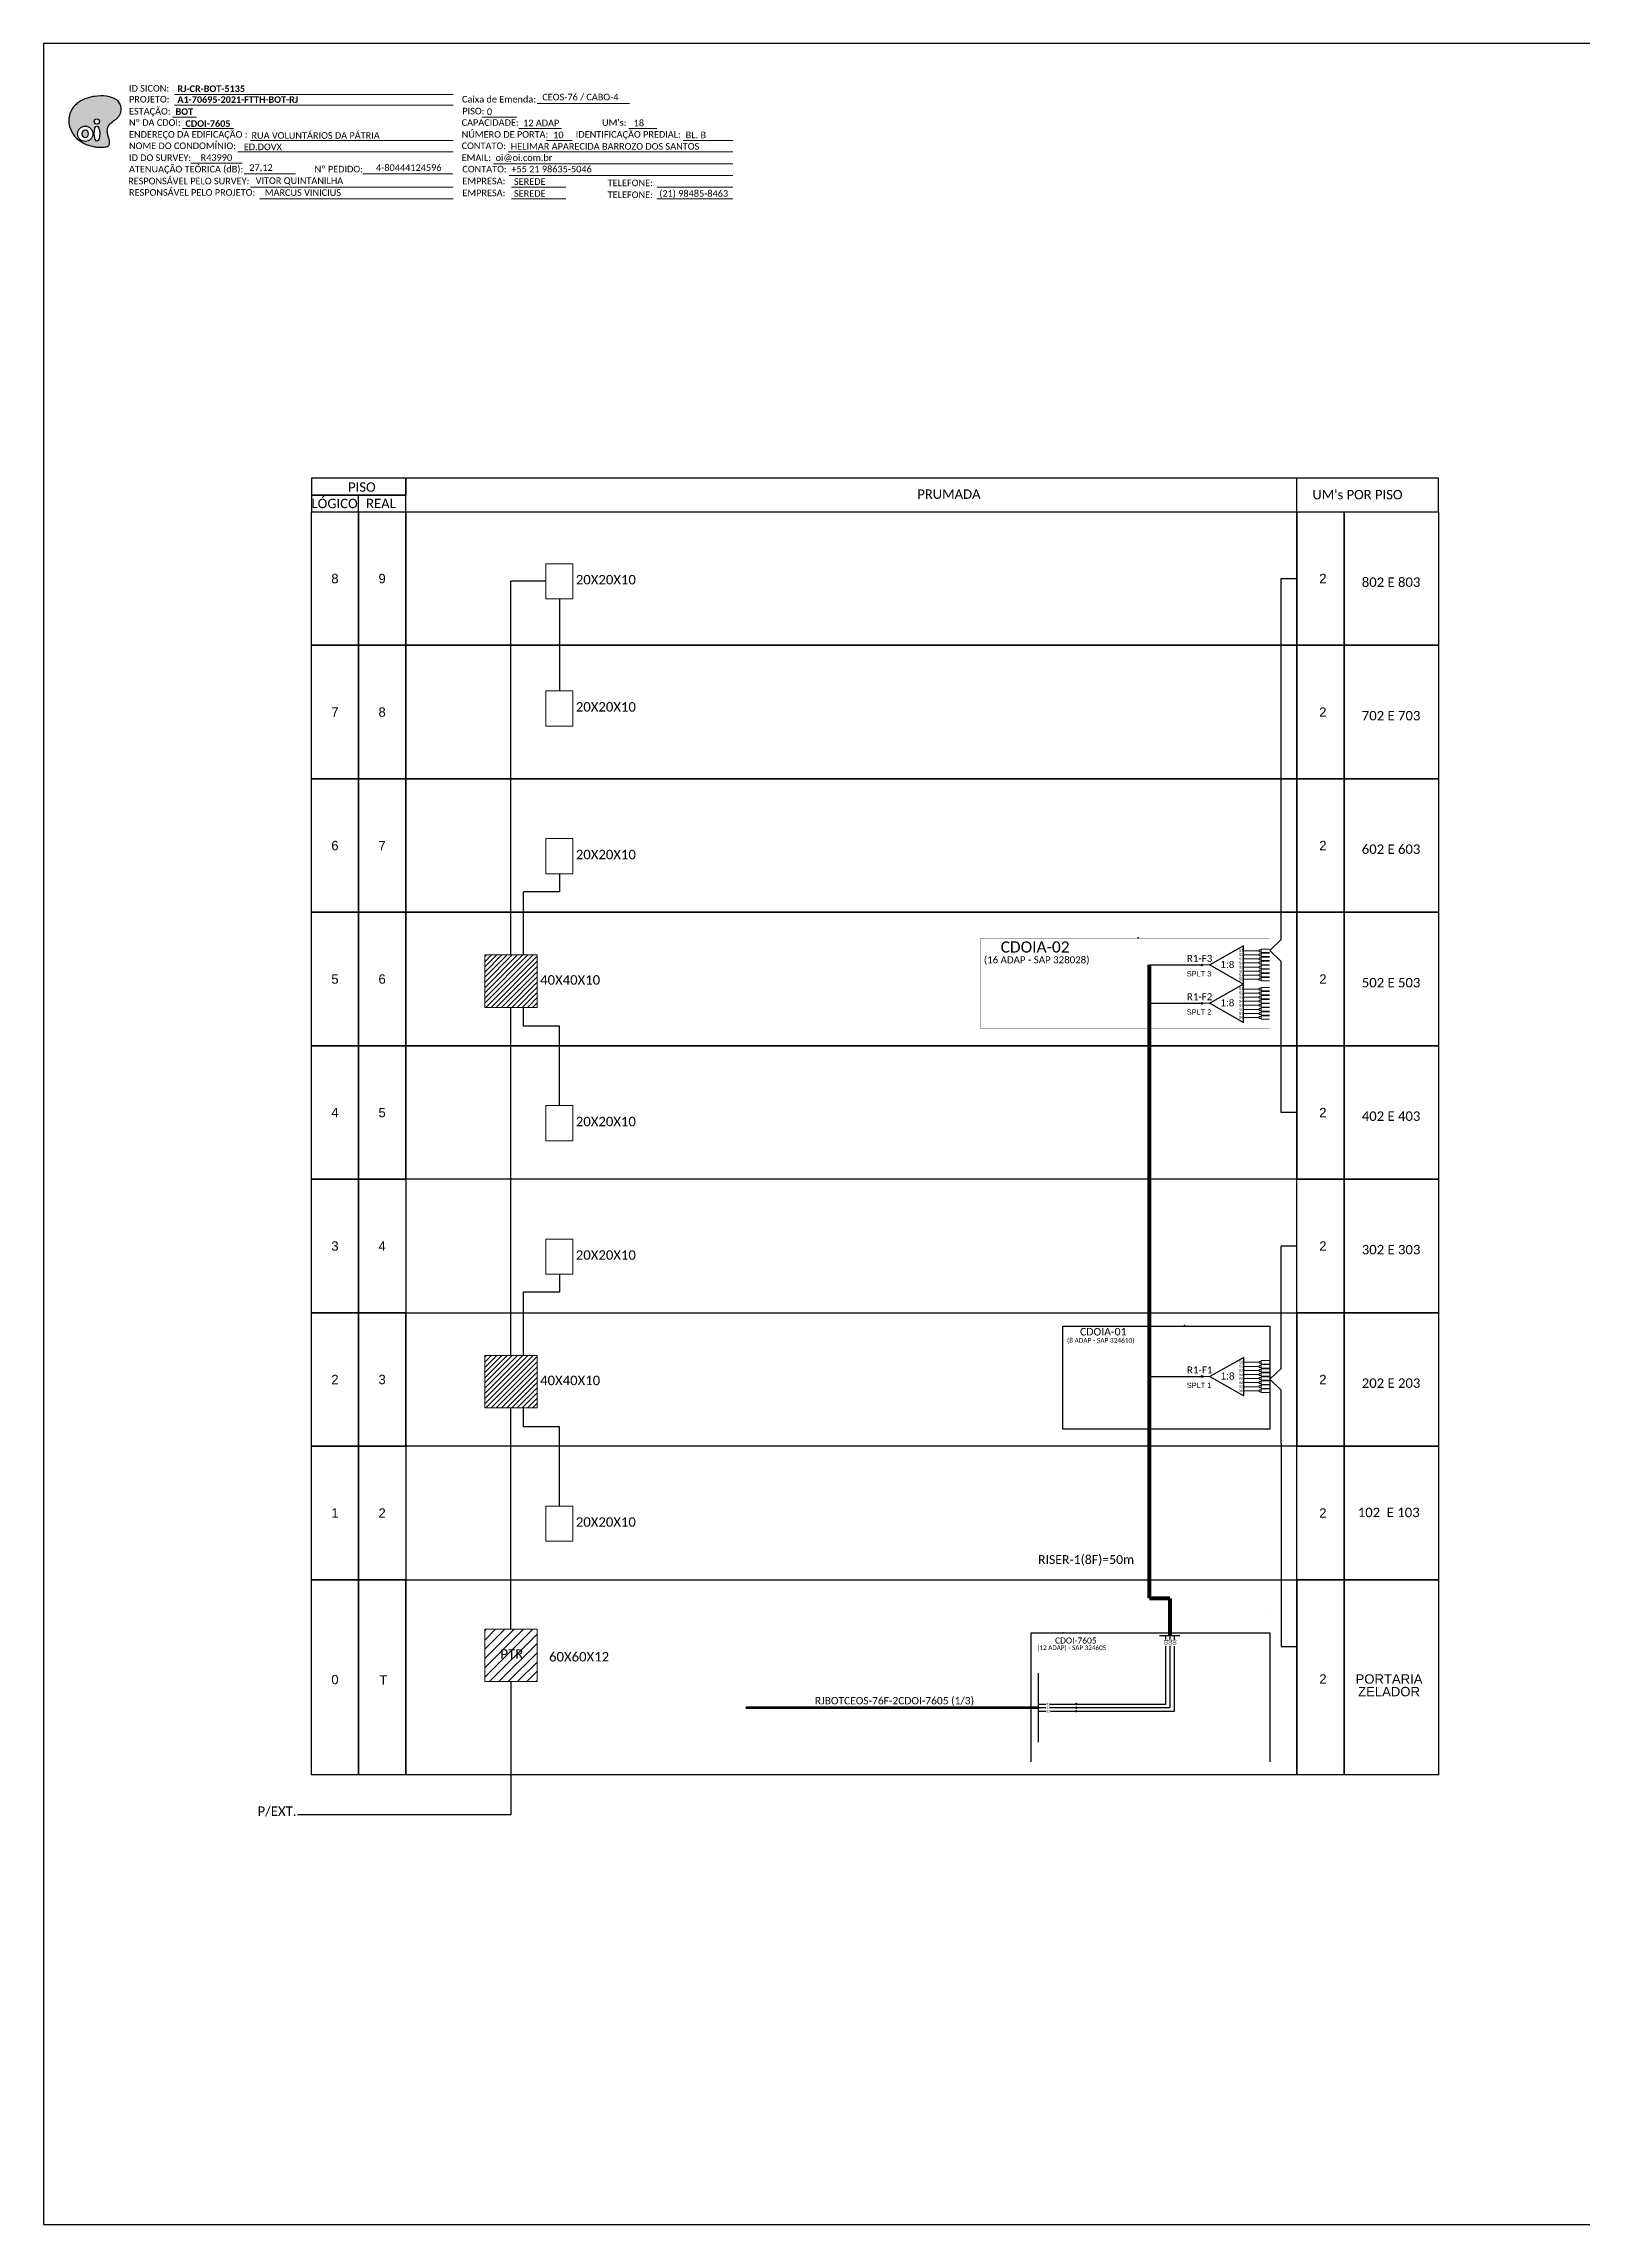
# Model space of a CAD drawing. Header units: millimetres. Extents: x 77568 to 79317, y 17557 to 18151.
# Drawn here: x 78478 to 78898, y 17557 to 18151 of the extents above; entities that cross this region are included whole.
import ezdxf
from ezdxf.enums import TextEntityAlignment as Align

# ---------------------------------------------------------------- set-up
doc = ezdxf.new("R2010")
doc.units = ezdxf.units.MM
doc.header["$LTSCALE"] = 0.1
doc.header["$MEASUREMENT"] = 0
doc.layers.add('linha de chamada', color=5, linetype='Continuous')
doc.styles.add('ARIAL', font='arial.ttf')
doc.styles.add('WMF-Calibri0', font='calibri.ttf')
doc.styles.add('WMF-Calibri1', font='calibrib.ttf')

# ---------------------------------------------------------------- blocks, each defined once
blk = doc.blocks.new('LEG_CDO64_DIR')
blk.add_point((0, 0))
at = {"color": 1, "style": 'WMF-Calibri0', "flags": 4}
blk.add_attdef('MODELO', text='', height=1.5, dxfattribs=at).set_placement((-1.52, -5.5), align=Align.CENTER)
blk.add_attdef('CDO', (-2.62, -3.57), '', height=2, dxfattribs=at)
blk = doc.blocks.new('A$C415C251F')
at = {"color": 3}
blk.add_point((0, 0), dxfattribs=at)
blk = doc.blocks.new('LEG_CDOIA8_C-SPLT_DIR')
at = {"color": 3}
blk.add_blockref('A$C415C251F', (0, 0), dxfattribs=at)
at = {"color": 1, "style": 'WMF-Calibri0', "flags": 4}
blk.add_attdef('CDO', (-26.84, -2.61), '', height=2, dxfattribs=at)
blk.add_attdef('MODELO', text='', height=1.5, dxfattribs=at).set_placement((-22.23, -4.54), align=Align.CENTER)
at = {"style": 'ARIAL', "flags": 4}
blk.add_attdef('SPLITAGEM', text='', height=1.5, dxfattribs=at).set_placement((-18.36, -12.59), align=Align.CENTER)
blk = doc.blocks.new('OI')
h = blk.add_hatch(color=40)
edge = h.paths.add_edge_path()
edge.add_spline(control_points=[(4.35, -0.67), (3.92, -0.99), (3.26, -1.5), (2.81, -2.59), (2.9, -3.5), (3.06, -4.27), (3.31, -4.85), (3.37, -5.39), (3.4, -5.88), (3.2, -6.4), (2.54, -6.61), (1.65, -6.63), (0.55, -6.67), (-0.56, -6.42), (-1.61, -6.14), (-2.77, -5.61), (-3.92, -4.77), (-4.89, -3.7), (-5.34, -2.65), (-5.6, -1.94), (-5.85, -0.96), (-5.71, 0.47), (-5.1, 2.02), (-4.14, 3.02), (-3.3, 3.61), (-2.37, 4.16), (-1.36, 4.44), (-0.56, 4.7), (0.79, 4.85), (2.24, 4.97), (3.79, 4.57), (4.67, 4.21), (5.44, 3.65), (5.76, 2.99), (6.03, 2.21), (6.01, 1.46), (5.72, 0.64), (5.31, 0.08), (4.88, -0.38), (4.51, -0.55), (4.35, -0.67)], knot_values=[0, 0, 0, 0, 1.60434, 2.417191, 3.427595, 4.282808, 4.776746, 5.304182, 5.888771, 6.258406, 6.858137, 7.79129, 8.986195, 10.124242, 11.187857, 12.242908, 13.953784, 15.414161, 16.515391, 17.349188, 17.675853, 19.552021, 21.515531, 22.568638, 23.63245, 24.621084, 25.782718, 26.745347, 27.142653, 29.870543, 31.004649, 31.921532, 32.709589, 33.801391, 34.042471, 35.192333, 35.971461, 36.628871, 37.254359, 37.836911, 37.836911, 37.836911, 37.836911], degree=3, periodic=0)
h.paths.add_polyline_path([(1.13, -0.87, -1), (-0.04, -0.87, -1)], flags=16)
edge = h.paths.add_edge_path(flags=16)
edge.add_ellipse((0.56, -3.59), major_axis=(-0.02, 1.71), ratio=0.361305, start_angle=0, end_angle=360)
h.paths.add_polyline_path([(-0.36, -3.62, -1), (-3.8, -3.62, -1)], flags=16)
edge = h.paths.add_edge_path(flags=0)
edge.add_ellipse((-2.08, -3.62), major_axis=(0, 0.885), ratio=0.758294, start_angle=0, end_angle=360)
at = {"color": 40}
for centre, radius in [((-2.08, -3.62), 1.72), ((0.54, -0.87), 0.587)]:
    blk.add_circle(centre, radius, dxfattribs=at)
blk.add_ellipse((-2.08, -3.62), major_axis=(0, 0.885), ratio=0.758294, start_param=-3.141592653589792, end_param=3.141592653589792, dxfattribs=at)
blk.add_ellipse((0.56, -3.59), major_axis=(-0.02, 1.71), ratio=0.361305, dxfattribs=at)
at = {"color": 40, "start_tangent": (-0.800898, -0.598801), "end_tangent": (-0.800898, -0.598801)}
blk.add_spline([(4.35, -0.67), (3.2, -1.78), (2.9, -2.54), (2.92, -3.55), (3.12, -4.38), (3.28, -4.85), (3.37, -5.37), (3.35, -5.95), (3.2, -6.29), (2.66, -6.55), (1.73, -6.63), (0.54, -6.62), (-0.58, -6.41), (-1.6, -6.11), (-2.56, -5.67), (-3.95, -4.67), (-4.89, -3.56), (-5.37, -2.56), (-5.64, -1.78), (-5.72, -1.46), (-5.63, 0.42), (-4.84, 2.22), (-4.13, 2.99), (-3.27, 3.62), (-2.4, 4.09), (-1.3, 4.47), (-0.37, 4.72), (0.02, 4.77), (2.75, 4.8), (3.85, 4.53), (4.69, 4.16), (5.31, 3.68), (5.85, 2.73), (5.93, 2.5), (5.94, 1.35), (5.67, 0.62), (5.29, 0.08), (4.84, -0.36), (4.35, -0.67)], degree=3, dxfattribs=at)

msp = doc.modelspace()

# ---------------------------------------------------------------- hatches: boundary and pattern name
at = {"lineweight": 0}
h = msp.add_hatch(dxfattribs=at)
h.set_pattern_fill('ANSI31', color=1, scale=8, style=0)
h.set_pattern_definition([(45, (16967.6817, 3623.6333), (-0.707106781, 0.707106781), [])])
h.paths.add_polyline_path([(78612.87, 17888.61), (78612.87, 17902.87), (78598.61, 17902.87), (78598.61, 17888.61)])
h = msp.add_hatch(color=3)
h.dxf.hatch_style = 1
edge = h.paths.add_edge_path()
edge.add_arc((78794.02, 17900.15), 0.246, 0, 360)
h = msp.add_hatch(color=3)
h.dxf.hatch_style = 1
edge = h.paths.add_edge_path()
edge.add_arc((78794.02, 17889.71), 0.246, 0, 360)
h = msp.add_hatch(dxfattribs=at)
h.set_pattern_fill('ANSI31', color=1, scale=8, style=0)
h.set_pattern_definition([(45, (16967.6817, 3514.5523), (-0.707106781, 0.707106781), [])])
h.paths.add_polyline_path([(78612.87, 17779.53), (78612.87, 17793.79), (78598.61, 17793.79), (78598.61, 17779.53)])
h = msp.add_hatch(color=3)
h.dxf.hatch_style = 1
edge = h.paths.add_edge_path()
edge.add_arc((78794.06, 17788.05), 0.246, 0, 360)
at = {"linetype": 'Continuous'}
h = msp.add_hatch(dxfattribs=at)
h.set_pattern_fill('ANSI31', color=1, scale=0.563768, style=0)
h.set_pattern_definition([(45, (76033.8492, 16131.1694), (-1.2656948, 1.2656948), [])])
h.paths.add_polyline_path([(78605.74, 17719.21), (78598.61, 17719.21), (78598.61, 17704.95), (78612.87, 17704.95), (78612.87, 17719.21)])
h.paths.add_polyline_path([(78603.16, 17710.93), (78608.9, 17710.93), (78608.9, 17714.07), (78603.16, 17714.07)], flags=24)
h = msp.add_hatch(color=3)
h.dxf.hatch_style = 1
edge = h.paths.add_edge_path()
edge.add_arc((78759.8, 17698.83), 0.212, 0, 360)
h = msp.add_hatch(color=3)
h.dxf.hatch_style = 1
edge = h.paths.add_edge_path()
edge.add_arc((78759.8, 17697.86), 0.212, 0, 360)
h = msp.add_hatch(color=3)
h.dxf.hatch_style = 1
edge = h.paths.add_edge_path()
edge.add_arc((78759.8, 17696.89), 0.212, 0, 360)

# ---------------------------------------------------------------- linework, layer by layer
at = {"color": 3}
for p, q in [((78815.56, 17769.92), (78815.56, 17714.52)), ((78815.56, 17714.52), (78819.88, 17714.52))]:
    msp.add_line(p, q, dxfattribs=at)
at = {"linetype": 'Continuous'}
msp.add_lwpolyline([(79316.96, 18151.11), (78478.39, 18151.11), (78478.39, 17557.11), (79316.96, 17557.11), (79316.96, 18151.11)], dxfattribs=at)
at = {"color": 7, "lineweight": 0}
for points in [[(78514.06, 18137.28), (78590.03, 18137.28)], [(78513.54, 18131.05), (78520.09, 18131.05)], [(78514.06, 18134.33), (78590.03, 18134.33)], [(78597.83, 18131.09), (78607.31, 18131.09)], [(78612.87, 18134.82), (78638, 18134.82)], [(78516.2, 18127.98), (78530.15, 18127.98)], [(78534.77, 18124.74), (78590.03, 18124.74)], [(78607.88, 18127.98), (78619.49, 18127.98)], [(78615.46, 18124.74), (78622.41, 18124.74)], [(78637.82, 18127.98), (78645.48, 18127.98)], [(78652.63, 18124.74), (78666.19, 18124.74)], [(78518.52, 18118.56), (78532.47, 18118.56)], [(78531.36, 18121.63), (78590.03, 18121.63)], [(78600.95, 18118.39), (78666.22, 18118.39)], [(78604.99, 18121.63), (78666.22, 18121.63)], [(78533.06, 18115.6), (78547, 18115.6)], [(78534.77, 18112.04), (78590.03, 18112.04)], [(78565.39, 18115.6), (78589.89, 18115.6)], [(78605.24, 18115.15), (78666.22, 18115.15)], [(78605.85, 18112.04), (78620.65, 18112.04)], [(78645.45, 18112.04), (78666.22, 18112.04)], [(78537.26, 18108.81), (78590.03, 18108.81)], [(78605.85, 18108.81), (78620.65, 18108.81)], [(78645.45, 18108.81), (78666.22, 18108.81)]]:
    msp.add_lwpolyline(points, dxfattribs=at)
at = {"color": 0}
for points in [[(78551.35, 18028.15), (78577.05, 18028.15), (78577.05, 18032.72), (78551.35, 18032.72)], [(78551.35, 18023.59), (78577.05, 18023.59), (78577.05, 18028.15), (78551.35, 18028.15)]]:
    msp.add_lwpolyline(points, close=True, dxfattribs=at)
for points in [[(78564.2, 18023.59), (78564.2, 18028.15)], [(78577.05, 18023.59), (78858.43, 18023.59), (78858.43, 18032.72), (78577.05, 18032.72), (78577.05, 18032.72), (78577.05, 18028.15)], [(78819.86, 18023.59), (78819.86, 18032.72)]]:
    msp.add_lwpolyline(points)
for points in [[(78551.35, 18023.59), (78564.2, 18023.59), (78564.2, 17987.22), (78551.35, 17987.22)], [(78564.2, 18023.59), (78577.05, 18023.59), (78577.05, 17987.22), (78564.2, 17987.22)], [(78577.05, 18023.59), (78819.88, 18023.59), (78819.88, 17987.22), (78577.05, 17987.22)], [(78819.88, 18023.59), (78832.73, 18023.59), (78832.73, 17987.22), (78819.88, 17987.22)], [(78832.73, 18023.59), (78858.43, 18023.59), (78858.43, 17987.22), (78832.73, 17987.22)], [(78551.35, 17987.22), (78564.2, 17987.22), (78564.2, 17950.86), (78551.35, 17950.86)], [(78564.2, 17987.22), (78577.05, 17987.22), (78577.05, 17950.86), (78564.2, 17950.86)], [(78577.05, 17987.22), (78819.88, 17987.22), (78819.88, 17950.86), (78577.05, 17950.86)], [(78819.88, 17987.22), (78832.73, 17987.22), (78832.73, 17950.86), (78819.88, 17950.86)], [(78832.73, 17987.22), (78858.43, 17987.22), (78858.43, 17950.86), (78832.73, 17950.86)], [(78551.35, 17950.86), (78564.2, 17950.86), (78564.2, 17914.5), (78551.35, 17914.5)], [(78564.2, 17950.86), (78577.05, 17950.86), (78577.05, 17914.5), (78564.2, 17914.5)], [(78577.05, 17950.86), (78819.88, 17950.86), (78819.88, 17914.5), (78577.05, 17914.5)], [(78819.88, 17950.86), (78832.73, 17950.86), (78832.73, 17914.5), (78819.88, 17914.5)], [(78832.73, 17950.86), (78858.43, 17950.86), (78858.43, 17914.5), (78832.73, 17914.5)], [(78551.35, 17914.5), (78564.2, 17914.5), (78564.2, 17878.14), (78551.35, 17878.14)], [(78564.2, 17914.5), (78577.05, 17914.5), (78577.05, 17878.14), (78564.2, 17878.14)], [(78577.05, 17914.5), (78819.88, 17914.5), (78819.88, 17878.14), (78577.05, 17878.14)], [(78819.88, 17914.5), (78832.73, 17914.5), (78832.73, 17878.14), (78819.88, 17878.14)], [(78832.73, 17914.5), (78858.43, 17914.5), (78858.43, 17878.14), (78832.73, 17878.14)], [(78551.35, 17878.14), (78564.2, 17878.14), (78564.2, 17841.78), (78551.35, 17841.78)], [(78564.2, 17878.14), (78577.05, 17878.14), (78577.05, 17841.78), (78564.2, 17841.78)], [(78577.05, 17878.14), (78819.88, 17878.14), (78819.88, 17841.78), (78577.05, 17841.78)], [(78819.88, 17878.14), (78832.73, 17878.14), (78832.73, 17841.78), (78819.88, 17841.78)], [(78832.73, 17878.14), (78858.43, 17878.14), (78858.43, 17841.78), (78832.73, 17841.78)], [(78551.35, 17841.78), (78564.2, 17841.78), (78564.2, 17805.42), (78551.35, 17805.42)], [(78564.2, 17841.78), (78577.05, 17841.78), (78577.05, 17805.42), (78564.2, 17805.42)], [(78819.88, 17841.78), (78832.73, 17841.78), (78832.73, 17805.42), (78819.88, 17805.42)], [(78832.73, 17841.78), (78858.43, 17841.78), (78858.43, 17805.42), (78832.73, 17805.42)], [(78551.35, 17805.42), (78564.2, 17805.42), (78564.2, 17769.06), (78551.35, 17769.06)], [(78564.2, 17805.42), (78577.05, 17805.42), (78577.05, 17769.06), (78564.2, 17769.06)], [(78577.05, 17805.42), (78819.88, 17805.42), (78819.88, 17769.06), (78577.05, 17769.06)], [(78819.88, 17805.42), (78832.73, 17805.42), (78832.73, 17769.06), (78819.88, 17769.06)], [(78832.73, 17805.42), (78858.43, 17805.42), (78858.43, 17769.06), (78832.73, 17769.06)], [(78551.35, 17769.06), (78564.2, 17769.06), (78564.2, 17732.7), (78551.35, 17732.7)], [(78564.2, 17769.06), (78577.05, 17769.06), (78577.05, 17732.7), (78564.2, 17732.7)], [(78819.88, 17769.06), (78832.73, 17769.06), (78832.73, 17732.7), (78819.88, 17732.7)], [(78832.73, 17769.06), (78858.43, 17769.06), (78858.43, 17732.7), (78832.73, 17732.7)], [(78551.35, 17732.7), (78564.2, 17732.7), (78564.2, 17679.57), (78551.35, 17679.57)], [(78564.2, 17732.7), (78577.05, 17732.7), (78577.05, 17679.57), (78564.2, 17679.57)], [(78577.05, 17732.7), (78819.88, 17732.7), (78819.88, 17679.57), (78577.05, 17679.57)], [(78819.88, 17732.7), (78832.73, 17732.7), (78832.73, 17679.57), (78819.88, 17679.57)], [(78832.73, 17732.7), (78858.43, 17732.7), (78858.43, 17679.57), (78832.73, 17679.57)]]:
    msp.add_lwpolyline(points, close=True)
at = {"color": 3, "linetype": 'Continuous'}
for points in [[(78615.28, 18004.66), (78605.74, 18004.66)], [(78605.74, 17902.87), (78605.74, 18004.66)], [(78618.96, 17999.88), (78618.96, 17974.81)], [(78605.74, 17793.79), (78605.74, 17888.61)]]:
    msp.add_lwpolyline(points, dxfattribs=at)
at = {"color": 0, "lineweight": 0}
for points in [[(78615.28, 18009.45), (78622.63, 18009.45), (78622.63, 17999.88), (78615.28, 17999.88)], [(78615.28, 17974.81), (78622.63, 17974.81), (78622.63, 17965.23), (78615.28, 17965.23)], [(78615.28, 17934.58), (78622.63, 17934.58), (78622.63, 17925.01), (78615.28, 17925.01)], [(78615.28, 17861.86), (78622.63, 17861.86), (78622.63, 17852.29), (78615.28, 17852.29)], [(78615.28, 17825.5), (78622.63, 17825.5), (78622.63, 17815.93), (78615.28, 17815.93)], [(78615.28, 17752.78), (78622.63, 17752.78), (78622.63, 17743.21), (78615.28, 17743.21)]]:
    msp.add_lwpolyline(points, close=True, dxfattribs=at)
at = {"color": 3}
for points in [[(78819.88, 17859.96), (78815.58, 17859.96), (78815.56, 17901.12), (78812.48, 17904.09), (78815.56, 17907.05), (78815.56, 18005.41), (78819.88, 18005.41)], [(78618.96, 17925.01), (78618.96, 17920.09), (78609.16, 17920.09)], [(78609.16, 17902.87), (78609.16, 17920.09)], [(78618.96, 17861.86), (78618.96, 17883.47), (78609.16, 17883.47), (78609.16, 17888.61)], [(78815.56, 17769.92), (78815.56, 17784.32), (78812.48, 17787.29), (78815.56, 17790.25), (78815.56, 17823.6)], [(78819.88, 17823.6), (78815.56, 17823.6)], [(78618.96, 17815.93), (78618.96, 17811.01), (78609.16, 17811.01)], [(78609.16, 17793.79), (78609.16, 17811.01)], [(78605.74, 17719.21), (78605.74, 17779.53)], [(78618.96, 17752.78), (78618.96, 17774.39), (78609.16, 17774.39), (78609.16, 17779.53)], [(78605.74, 17704.95), (78605.74, 17668.66), (78547.62, 17668.66)], [(78749.5, 17698.83), (78751.5, 17698.83)], [(78752.6, 17698.83), (78759.8, 17698.83)]]:
    msp.add_lwpolyline(points, dxfattribs=at)
at = {"color": 1}
for points in [[(78805.38, 17905.37), (78796.12, 17900.15), (78805.38, 17894.93), (78805.38, 17905.37)], [(78805.38, 17894.93), (78796.12, 17889.71), (78805.38, 17884.49), (78805.38, 17894.93)], [(78805.42, 17793.27), (78796.16, 17788.05), (78805.42, 17782.83), (78805.42, 17793.27)], [(78812.48, 17724.73), (78812.48, 17724.68)], [(78747.51, 17683.08), (78747.51, 17718.23), (78812.48, 17718.23), (78812.48, 17683.08)], [(78749.5, 17688.42), (78749.5, 17707.29)]]:
    msp.add_lwpolyline(points, dxfattribs=at)
at = {"color": 3, "lineweight": 0}
for points in [[(78809.57, 17904.02), (78805.38, 17904.02)], [(78810.13, 17904.49), (78810.13, 17903.54)], [(78810.13, 17904.49), (78812.44, 17904.49)], [(78810.13, 17903.54), (78812.44, 17903.54)], [(78810.13, 17903.38), (78810.13, 17902.44)], [(78810.13, 17903.38), (78812.44, 17903.38)], [(78805.38, 17902.91), (78809.57, 17902.91)], [(78805.38, 17901.81), (78809.57, 17901.81)], [(78805.38, 17900.7), (78809.57, 17900.7)], [(78805.38, 17899.6), (78809.57, 17899.6)], [(78805.38, 17898.49), (78809.57, 17898.49)], [(78805.38, 17897.39), (78809.57, 17897.39)], [(78810.13, 17902.44), (78812.44, 17902.44)], [(78810.13, 17902.28), (78810.13, 17901.33)], [(78810.13, 17902.28), (78812.44, 17902.28)], [(78810.13, 17901.33), (78812.44, 17901.33)], [(78810.13, 17901.18), (78810.13, 17900.23)], [(78810.13, 17901.18), (78812.44, 17901.18)], [(78810.13, 17900.23), (78812.44, 17900.23)], [(78810.13, 17900.07), (78810.13, 17899.13)], [(78810.13, 17900.07), (78812.44, 17900.07)], [(78810.13, 17899.13), (78812.44, 17899.13)], [(78810.13, 17898.97), (78810.13, 17898.02)], [(78810.13, 17898.97), (78812.44, 17898.97)], [(78810.13, 17898.02), (78812.44, 17898.02)], [(78810.13, 17897.86), (78810.13, 17896.92)], [(78810.13, 17897.86), (78812.44, 17897.86)], [(78805.38, 17896.28), (78809.57, 17896.28)], [(78809.57, 17893.58), (78805.38, 17893.58)], [(78805.38, 17892.47), (78809.57, 17892.47)], [(78805.38, 17891.37), (78809.57, 17891.37)], [(78810.13, 17896.92), (78812.44, 17896.92)], [(78810.13, 17896.76), (78810.13, 17895.81)], [(78810.13, 17896.76), (78812.44, 17896.76)], [(78810.13, 17895.81), (78812.44, 17895.81)], [(78810.13, 17894.05), (78810.13, 17893.11)], [(78810.13, 17894.05), (78812.44, 17894.05)], [(78810.13, 17893.11), (78812.44, 17893.11)], [(78810.13, 17892.95), (78810.13, 17892)], [(78810.13, 17892.95), (78812.44, 17892.95)], [(78810.13, 17892), (78812.44, 17892)], [(78810.13, 17891.84), (78810.13, 17890.9)], [(78810.13, 17891.84), (78812.44, 17891.84)], [(78805.38, 17890.26), (78809.57, 17890.26)], [(78805.38, 17889.16), (78809.57, 17889.16)], [(78805.38, 17888.06), (78809.57, 17888.06)], [(78805.38, 17886.95), (78809.57, 17886.95)], [(78805.38, 17885.85), (78809.57, 17885.85)], [(78810.13, 17890.9), (78812.44, 17890.9)], [(78810.13, 17890.74), (78810.13, 17889.79)], [(78810.13, 17890.74), (78812.44, 17890.74)], [(78810.13, 17889.79), (78812.44, 17889.79)], [(78810.13, 17889.63), (78810.13, 17888.69)], [(78810.13, 17889.63), (78812.44, 17889.63)], [(78810.13, 17888.69), (78812.44, 17888.69)], [(78810.13, 17888.53), (78810.13, 17887.58)], [(78810.13, 17888.53), (78812.44, 17888.53)], [(78810.13, 17887.58), (78812.44, 17887.58)], [(78810.13, 17887.42), (78810.13, 17886.48)], [(78810.13, 17887.42), (78812.44, 17887.42)], [(78810.13, 17886.48), (78812.44, 17886.48)], [(78810.13, 17886.32), (78810.13, 17885.37)], [(78810.13, 17886.32), (78812.44, 17886.32)], [(78810.13, 17885.37), (78812.44, 17885.37)], [(78809.61, 17791.92), (78805.42, 17791.92)], [(78805.42, 17790.82), (78809.61, 17790.82)], [(78810.17, 17792.39), (78810.17, 17791.45)], [(78810.17, 17792.39), (78812.48, 17792.39)], [(78810.17, 17791.45), (78812.48, 17791.45)], [(78810.17, 17791.29), (78810.17, 17790.34)], [(78810.17, 17791.29), (78812.48, 17791.29)], [(78810.17, 17790.34), (78812.48, 17790.34)], [(78805.42, 17789.71), (78809.61, 17789.71)], [(78805.42, 17788.61), (78809.61, 17788.61)], [(78805.42, 17787.5), (78809.61, 17787.5)], [(78805.42, 17786.4), (78809.61, 17786.4)], [(78805.42, 17785.29), (78809.61, 17785.29)], [(78810.17, 17790.18), (78810.17, 17789.24)], [(78810.17, 17790.18), (78812.48, 17790.18)], [(78810.17, 17789.24), (78812.48, 17789.24)], [(78810.17, 17789.08), (78810.17, 17788.13)], [(78810.17, 17789.08), (78812.48, 17789.08)], [(78810.17, 17788.13), (78812.48, 17788.13)], [(78810.17, 17787.97), (78810.17, 17787.03)], [(78810.17, 17787.97), (78812.48, 17787.97)], [(78810.17, 17787.03), (78812.48, 17787.03)], [(78810.17, 17786.87), (78810.17, 17785.92)], [(78810.17, 17786.87), (78812.48, 17786.87)], [(78810.17, 17785.92), (78812.48, 17785.92)], [(78810.17, 17785.77), (78810.17, 17784.82)], [(78810.17, 17785.77), (78812.48, 17785.77)], [(78810.17, 17784.82), (78812.48, 17784.82)], [(78810.17, 17784.66), (78810.17, 17783.72)], [(78810.17, 17784.66), (78812.48, 17784.66)], [(78805.42, 17784.19), (78809.61, 17784.19)], [(78810.17, 17783.72), (78812.48, 17783.72)]]:
    msp.add_lwpolyline(points, dxfattribs=at)
for points in [[(78809.57, 17904.29), (78810.13, 17904.29), (78810.13, 17903.74), (78809.57, 17903.74)], [(78809.57, 17903.19), (78810.13, 17903.19), (78810.13, 17902.64), (78809.57, 17902.64)], [(78809.57, 17902.08), (78810.13, 17902.08), (78810.13, 17901.53), (78809.57, 17901.53)], [(78809.57, 17900.98), (78810.13, 17900.98), (78810.13, 17900.43), (78809.57, 17900.43)], [(78809.57, 17899.87), (78810.13, 17899.87), (78810.13, 17899.32), (78809.57, 17899.32)], [(78809.57, 17898.77), (78810.13, 17898.77), (78810.13, 17898.22), (78809.57, 17898.22)], [(78809.57, 17897.66), (78810.13, 17897.66), (78810.13, 17897.11), (78809.57, 17897.11)], [(78809.57, 17896.56), (78810.13, 17896.56), (78810.13, 17896.01), (78809.57, 17896.01)], [(78809.57, 17893.85), (78810.13, 17893.85), (78810.13, 17893.3), (78809.57, 17893.3)], [(78809.57, 17892.75), (78810.13, 17892.75), (78810.13, 17892.2), (78809.57, 17892.2)], [(78809.57, 17891.64), (78810.13, 17891.64), (78810.13, 17891.09), (78809.57, 17891.09)], [(78809.57, 17890.54), (78810.13, 17890.54), (78810.13, 17889.99), (78809.57, 17889.99)], [(78809.57, 17889.43), (78810.13, 17889.43), (78810.13, 17888.89), (78809.57, 17888.89)], [(78809.57, 17888.33), (78810.13, 17888.33), (78810.13, 17887.78), (78809.57, 17887.78)], [(78809.57, 17887.23), (78810.13, 17887.23), (78810.13, 17886.68), (78809.57, 17886.68)], [(78809.57, 17886.12), (78810.13, 17886.12), (78810.13, 17885.57), (78809.57, 17885.57)], [(78809.61, 17792.19), (78810.17, 17792.19), (78810.17, 17791.65), (78809.61, 17791.65)], [(78809.61, 17791.09), (78810.17, 17791.09), (78810.17, 17790.54), (78809.61, 17790.54)], [(78809.61, 17789.98), (78810.17, 17789.98), (78810.17, 17789.44), (78809.61, 17789.44)], [(78809.61, 17788.88), (78810.17, 17788.88), (78810.17, 17788.33), (78809.61, 17788.33)], [(78809.61, 17787.78), (78810.17, 17787.78), (78810.17, 17787.23), (78809.61, 17787.23)], [(78809.61, 17786.67), (78810.17, 17786.67), (78810.17, 17786.12), (78809.61, 17786.12)], [(78809.61, 17785.57), (78810.17, 17785.57), (78810.17, 17785.02), (78809.61, 17785.02)], [(78809.61, 17784.46), (78810.17, 17784.46), (78810.17, 17783.91), (78809.61, 17783.91)]]:
    msp.add_lwpolyline(points, close=True, dxfattribs=at)
at = {"color": 1, "lineweight": 0}
for points in [[(78598.61, 17902.87), (78612.87, 17902.87), (78612.87, 17888.61), (78598.61, 17888.61)], [(78598.61, 17793.79), (78612.87, 17793.79), (78612.87, 17779.53), (78598.61, 17779.53)], [(78598.61, 17719.21), (78612.87, 17719.21), (78612.87, 17704.95), (78598.61, 17704.95)]]:
    msp.add_lwpolyline(points, close=True, dxfattribs=at)
at = {"color": 5, "const_width": 1.09}
for points in [[(78779.72, 17900.23), (78779.72, 17727.65)], [(78785.32, 17727.65), (78779.72, 17727.65)], [(78785.32, 17717.55), (78785.32, 17727.65)]]:
    msp.add_lwpolyline(points, dxfattribs=at)
at = {"color": 5}
for points in [[(78779.72, 17900.15), (78793.99, 17900.15)], [(78779.72, 17889.71), (78793.99, 17889.71)], [(78779.76, 17788.05), (78794.03, 17788.05)], [(78759.8, 17697.86), (78785.32, 17697.86), (78785.32, 17714.73)], [(78759.8, 17696.89), (78786.51, 17696.89), (78786.51, 17714.64)], [(78782.44, 17717.55), (78787.95, 17717.55)], [(78784.14, 17716.44), (78784.14, 17717.55)], [(78784.14, 17698.83), (78784.14, 17714.64)], [(78785.32, 17716.43), (78785.32, 17717.55)], [(78786.51, 17716.44), (78786.51, 17717.55)], [(78759.8, 17698.83), (78784.14, 17698.83)]]:
    msp.add_lwpolyline(points, dxfattribs=at)
at = {"color": 1, "lineweight": 0}
for points in [[(78796.12, 17900.15), (78793.99, 17900.15)], [(78796.12, 17889.71), (78793.99, 17889.71)], [(78796.16, 17788.05), (78794.03, 17788.05)]]:
    msp.add_lwpolyline(points, dxfattribs=at)
at = {"color": 1, "linetype": 'Continuous'}
msp.add_lwpolyline([(78756.13, 17801.81), (78812.48, 17801.81), (78812.48, 17773.67), (78756.13, 17773.67)], close=True, dxfattribs=at)
at = {"color": 1, "const_width": 0.775}
msp.add_lwpolyline([(78669.68, 17697.86), (78749.5, 17697.86)], dxfattribs=at)
at = {"color": 2}
for points in [[(78749.5, 17697.86), (78751.5, 17697.86)], [(78752.6, 17697.86), (78759.8, 17697.86)]]:
    msp.add_lwpolyline(points, dxfattribs=at)
at = {"color": 0}
for points in [[(78749.5, 17696.89), (78751.5, 17696.89)], [(78752.72, 17696.89), (78759.8, 17696.89)]]:
    msp.add_lwpolyline(points, dxfattribs=at)
at = {"color": 3}
for centre, radius in [((78794.02, 17900.15), 0.246), ((78794.02, 17889.71), 0.246), ((78794.06, 17788.05), 0.246), ((78759.8, 17698.83), 0.212), ((78759.8, 17697.86), 0.212), ((78759.8, 17696.89), 0.212)]:
    msp.add_circle(centre, radius, dxfattribs=at)
for p in [(78796.13, 17900.16), (78796.13, 17889.72), (78796.17, 17788.06)]:
    msp.add_point(p)
at = {"layer": 'linha de chamada', "color": 1, "linetype": 'Continuous', "ltscale": 0.6}
for points, const_width in [([(78812.44, 17907.37), (78733.59, 17907.37)], 0.02), ([(78733.59, 17907.37), (78733.59, 17882.85)], 0.02), ([(78812.44, 17907.37), (78812.44, 17882.85)], 0.02), ([(78812.44, 17882.85), (78733.59, 17882.85)], 0.02), ([(78756.13, 17801.81), (78756.13, 17801.81)], 0.0135), ([(78812.48, 17801.81), (78759.34, 17801.81)], 0.0135)]:
    msp.add_lwpolyline(points, dxfattribs=dict(at, const_width=const_width))
at = {"layer": 'linha de chamada', "color": 1, "linetype": 'Continuous', "ltscale": 0.35, "const_width": 0.0112}
msp.add_lwpolyline([(78812.48, 17683.08), (78747.51, 17683.08)], dxfattribs=at)

# ---------------------------------------------------------------- block references
at = {"color": 7, "xscale": 1.2139239251676, "yscale": 1.213923925162815, "zscale": 1.213923925163967, "rotation": 0.1532896023300561}
msp.add_blockref('OI', (78492.25, 18130.95), dxfattribs=at)
at = {"color": 3, "xscale": 1.520999999997002, "yscale": 1.520999999999276, "zscale": 1.521}
msp.add_blockref('A$C415C251F', (78776.64, 17907.51), dxfattribs=at)
at = {"color": 1}
ref = msp.add_blockref('LEG_CDOIA8_C-SPLT_DIR', (78789.23, 17801.91), dxfattribs=dict(at, xscale=1.025032320007084, yscale=1.025032320000264, zscale=1.025032319999999))
ref.add_attrib('CDO', 'CDOIA-01', (78760.79, 17799.23), dxfattribs={"color": 1, "height": 2.05, "style": 'WMF-Calibri0'})
ref.add_attrib('MODELO', '(8 ADAP - SAP 324610)', dxfattribs={"color": 1, "height": 1.2813, "style": 'WMF-Calibri0'}).set_placement((78766.44, 17797.26), align=Align.CENTER)
ref = msp.add_blockref('LEG_CDO64_DIR', (78756.15, 17718.27), dxfattribs=dict(at, xscale=0.8270686017385742, yscale=0.8270686018881859, zscale=0.8270686017404042))
ref.add_attrib('CDO', 'CDOI-7605', (78753.98, 17715.32), dxfattribs={"color": 1, "height": 1.654, "style": 'WMF-Calibri0'})
ref.add_attrib('MODELO', '(12 ADAP) - SAP 324605', dxfattribs={"color": 1, "height": 1.2406, "style": 'WMF-Calibri0'}).set_placement((78758.55, 17713.56), align=Align.CENTER)

# ---------------------------------------------------------------- texts
at = {"color": 7, "lineweight": 0, "style": 'WMF-Calibri0'}
for s, height, p in [('PROJETO:', 1.793, (78501.66, 18135.07)), ('ID SICON:', 1.793, (78501.66, 18138.03)), ('Caixa de Emenda:', 1.7927, (78592.41, 18135.07)), ('ESTAÇÃO:', 1.793, (78501.66, 18131.79)), ('Nº DA CDOI:', 1.7927, (78501.66, 18128.72)), ('CAPACIDADE:', 1.7927, (78592.3, 18128.72)), ('PISO:', 1.793, (78592.48, 18131.84)), ("UM's:", 1.793, (78630.55, 18128.72)), ('ENDEREÇO DA EDIFICAÇÃO :', 1.7927, (78501.66, 18125.49)), ('NOME DO CONDOMÍNIO:', 1.7927, (78501.66, 18122.38)), ('CONTATO:', 1.793, (78592.3, 18122.38)), ('NÚMERO DE PORTA:', 1.7927, (78592.3, 18125.49)), ('IDENTIFICAÇÃO PREDIAL:', 1.7927, (78623.39, 18125.49)), ('ATENUAÇÃO TEÓRICA (dB):', 1.7927, (78501.66, 18116.03)), ('ID DO SURVEY:', 1.7927, (78501.66, 18119.14)), ('Nº PEDIDO:', 1.793, (78552.24, 18116.03)), ('EMAIL:  oi@oi.com.br', 1.7927, (78592.3, 18119.14)), ('CONTATO:  +55 21 98635-5046', 1.7927, (78592.49, 18116.03)), ('RESPONSÁVEL PELO SURVEY:', 1.7927, (78501.42, 18112.79)), ('RESPONSÁVEL PELO PROJETO:', 1.7927, (78501.66, 18109.68)), ('EMPRESA:', 1.793, (78592.49, 18112.79)), ('EMPRESA:', 1.793, (78592.49, 18109.55)), ('TELEFONE:', 1.793, (78632.09, 18112.28)), ('TELEFONE:', 1.793, (78632.09, 18109.05))]:
    msp.add_text(s, height=height, dxfattribs=at).set_placement(p)
at = {"color": 0}
for s, height, style, p in [('A1-70695-2021-FTTH-BOT-RJ', 1.7927, 'WMF-Calibri1', (78514.85, 18134.98)), ('RJ-CR-BOT-5135', 1.7927, 'WMF-Calibri1', (78514.85, 18137.93)), ('R43990', 1.793, 'WMF-Calibri0', (78521.18, 18119.17)), ('27,12', 1.793, 'WMF-Calibri0', (78534.46, 18116.44)), ('4-80444124596', 1.7927, 'WMF-Calibri0', (78568.97, 18116.44)), ('  LÓGICO', 2.554, 'WMF-Calibri0', (78549.6, 18024.58)), ('     PISO', 2.554, 'WMF-Calibri0', (78556.86, 18029.05)), ('PRUMADA', 2.554, 'WMF-Calibri0', (78716.45, 18027.12)), ("UM's POR PISO", 2.554, 'WMF-Calibri0', (78824.11, 18026.99)), ('    REAL', 2.554, 'WMF-Calibri0', (78562.67, 18024.58))]:
    msp.add_text(s, height=height, dxfattribs=dict(at, style=style)).set_placement(p)
at = {"color": 7}
for s, height, style, p in [('CEOS-76 / CABO-4', 1.7927, 'WMF-Calibri0', (78614.27, 18135.66)), ('BOT', 1.793, 'WMF-Calibri1', (78514.34, 18131.7)), ('0', 1.79, 'WMF-Calibri0', (78599.18, 18131.69)), ('12 ADAP', 1.793, 'WMF-Calibri0', (78609.05, 18128.6)), ('18', 1.793, 'WMF-Calibri0', (78639.17, 18128.58)), ('ED.DOVX', 1.793, 'WMF-Calibri0', (78532.94, 18122.09)), ('RUA VOLUNTÁRIOS DA PÁTRIA', 1.7927, 'WMF-Calibri0', (78535.04, 18125.2)), ('HELIMAR APARECIDA BARROZO DOS SANTOS', 1.7927, 'WMF-Calibri0', (78605.69, 18122.23)), ('10', 1.793, 'WMF-Calibri0', (78617.24, 18125.34)), ('BL. B', 1.793, 'WMF-Calibri0', (78653.34, 18125.34)), ('VITOR QUINTANILHA', 1.7927, 'WMF-Calibri0', (78536.17, 18112.88)), ('MARCUS VINICIUS', 1.7927, 'WMF-Calibri0', (78538.66, 18109.64)), ('SEREDE', 1.793, 'WMF-Calibri0', (78606.55, 18112.64)), ('SEREDE', 1.793, 'WMF-Calibri0', (78606.55, 18109.4)), ('(21) 98485-8463', 1.7927, 'WMF-Calibri0', (78646.15, 18109.4))]:
    msp.add_text(s, height=height, dxfattribs=dict(at, style=style)).set_placement(p)
at = {"color": 7, "style": 'WMF-Calibri1'}
msp.add_text('CDOI-7605', height=1.793, dxfattribs=at).set_placement((78523.18, 18128.44), align=Align.CENTER)
for s, height, style, p in [('20X20X10', 2.573, 'WMF-Calibri0', (78623.42, 18003.81)), ('802 E 803', 2.573, 'WMF-Calibri0', (78837.56, 18003.13)), ('20X20X10', 2.573, 'WMF-Calibri0', (78623.42, 17969.17)), ('702 E 703', 2.573, 'WMF-Calibri0', (78837.56, 17966.77)), ('602 E 603', 2.573, 'WMF-Calibri0', (78837.56, 17930.41)), ('20X20X10', 2.573, 'WMF-Calibri0', (78623.42, 17928.94)), ('40X40X10', 2.573, 'WMF-Calibri0', (78613.68, 17894.79)), ('SPLT 3', 1.437, 'ARIAL', (78789.87, 17897.03)), ('502 E 503', 2.573, 'WMF-Calibri0', (78837.56, 17894.05)), ('SPLT 2', 1.437, 'ARIAL', (78789.87, 17886.6)), ('20X20X10', 2.573, 'WMF-Calibri0', (78623.42, 17856.22)), ('402 E 403', 2.573, 'WMF-Calibri0', (78837.56, 17857.69)), ('20X20X10', 2.573, 'WMF-Calibri0', (78623.42, 17819.86)), ('302 E 303', 2.573, 'WMF-Calibri0', (78837.56, 17821.33)), ('40X40X10', 2.573, 'WMF-Calibri0', (78613.68, 17785.71)), ('SPLT 1', 1.437, 'ARIAL', (78789.91, 17784.94)), ('202 E 203', 2.573, 'WMF-Calibri0', (78837.56, 17784.97)), ('20X20X10', 2.573, 'WMF-Calibri0', (78623.42, 17747.14)), ('102  E 103', 2.573, 'WMF-Calibri0', (78836.46, 17749.75)), ('PTR', 2.573, 'WMF-Calibri0', (78602.87, 17711.21)), ('60X60X12', 2.573, 'WMF-Calibri0', (78616.12, 17710.44)), ('P/EXT.', 2.573, 'WMF-Calibri0', (78536.68, 17668.38))]:
    msp.add_text(s, height=height, dxfattribs=dict(style=style)).set_placement(p)
at = {"color": 1, "linetype": 'Continuous', "style": 'WMF-Calibri0'}
msp.add_text('CDOIA-02', height=3.042, dxfattribs=at).set_placement((78739.17, 17903.54))
at = {"color": 1, "style": 'ARIAL'}
for s, height, p in [('S1', 0.718, (78804.07, 17903.76)), ('S2', 0.718, (78804.07, 17902.62)), ('1:8', 1.916, (78799.11, 17899.33)), ('S3', 0.718, (78804.07, 17901.46)), ('S4', 0.718, (78804.07, 17900.33)), ('S5', 0.718, (78804.07, 17899.17)), ('S6', 0.718, (78804.07, 17898.1)), ('S7', 0.718, (78804.07, 17897.05)), ('S8', 0.718, (78804.07, 17895.98)), ('S1', 0.718, (78804.07, 17893.32)), ('S2', 0.718, (78804.07, 17892.18)), ('S3', 0.718, (78804.07, 17891.02)), ('1:8', 1.916, (78799.11, 17888.9)), ('S4', 0.718, (78804.07, 17889.9)), ('S5', 0.718, (78804.07, 17888.73)), ('S6', 0.718, (78804.07, 17887.66)), ('S7', 0.718, (78804.07, 17886.61)), ('S8', 0.718, (78804.07, 17885.54)), ('S1', 0.718, (78804.11, 17791.66)), ('S2', 0.718, (78804.11, 17790.53)), ('1:8', 1.916, (78799.15, 17787.24)), ('S3', 0.718, (78804.11, 17789.36)), ('S4', 0.718, (78804.11, 17788.24)), ('S5', 0.718, (78804.11, 17787.08)), ('S6', 0.718, (78804.11, 17786)), ('S7', 0.718, (78804.11, 17784.95)), ('S8', 0.718, (78804.11, 17783.88))]:
    msp.add_text(s, height=height, dxfattribs=at).set_placement(p)
at = {"color": 1, "linetype": 'Continuous', "style": 'WMF-Calibri0'}
msp.add_text('(16 ADAP - SAP 328028)', height=1.9013, dxfattribs=at).set_placement((78748.98, 17900.61), align=Align.CENTER)
at = {"color": 5, "style": 'WMF-Calibri0'}
for s, height, p in [('R1-F3', 1.916, (78789.9, 17900.98)), ('R1-F2', 1.916, (78789.9, 17890.54)), ('R1-F1', 1.916, (78789.94, 17788.89)), ('RISER-1(8F)=50m', 2.4044, (78749.35, 17737))]:
    msp.add_text(s, height=height, dxfattribs=at).set_placement(p)
at = {"style": 'ARIAL'}
for s, p in [('01', (78784.16, 17715.7)), ('02', (78785.34, 17715.7)), ('03', (78786.53, 17715.7))]:
    msp.add_text(s, height=0.952, rotation=90, dxfattribs=at).set_placement(p, align=Align.MIDDLE_CENTER)
at = {"color": 1, "style": 'WMF-Calibri0'}
msp.add_text('RJBOTCEOS-76F-2CDOI-7605 (1/3)', height=2, dxfattribs=at).set_placement((78710.23, 17699.76, 1.86), align=Align.MIDDLE_CENTER)
at = {"style": 'ARIAL'}
for s, p in [('01', (78752.12, 17698.83)), ('02', (78752.12, 17697.86)), ('03', (78752.12, 17696.89))]:
    msp.add_text(s, height=0.629, dxfattribs=at).set_placement(p, align=Align.MIDDLE_CENTER)
at = {"style": 'ARIAL', "flags": 12}
for tag, text, height, p in [('8', 'XX', 2.554, (78557.78, 18005.41)), ('9', '7', 2.55, (78570.63, 18005.41)), ('2', '0', 2.55, (78826.96, 18005.41)), ('7', 'XX', 2.554, (78557.78, 17969.04)), ('8', '7', 2.55, (78570.63, 17969.04)), ('2', '0', 2.55, (78826.96, 17969.04)), ('6', 'XX', 2.554, (78557.78, 17932.68)), ('7', 'XX', 2.554, (78570.63, 17932.68)), ('2', '0', 2.55, (78826.96, 17932.68)), ('5', 'XX', 2.554, (78557.78, 17896.32)), ('6', 'XX', 2.554, (78570.63, 17896.32)), ('2', '0', 2.55, (78826.96, 17896.32)), ('4', 'XX', 2.554, (78557.78, 17859.96)), ('5', 'XX', 2.554, (78570.63, 17859.96)), ('2', '0', 2.55, (78826.96, 17859.96)), ('3', 'XX', 2.554, (78557.78, 17823.6)), ('4', 'XX', 2.554, (78570.63, 17823.6)), ('2', '0', 2.55, (78826.96, 17823.6)), ('2', 'XX', 2.554, (78557.78, 17787.24)), ('3', 'XX', 2.554, (78570.63, 17787.24)), ('2', '0', 2.55, (78826.96, 17787.24)), ('1', 'XX', 2.554, (78557.78, 17750.88)), ('2', 'XX', 2.554, (78570.63, 17750.88)), ('2', '0', 2.55, (78826.96, 17750.88)), ('0', 'XX', 2.554, (78557.78, 17705.51)), ('T', 'XX', 2.554, (78570.94, 17705.36)), ('2', 'XX', 2.554, (78826.96, 17705.66)), ('PORTARIA', 'XX', 2.554, (78844.99, 17705.66)), ('ZELADOR', 'XX', 2.554, (78844.99, 17702.23))]:
    msp.add_attdef(tag, text=text, height=height, dxfattribs=at).set_placement(p, align=Align.MIDDLE_CENTER)

doc.saveas('drawing.dxf')
